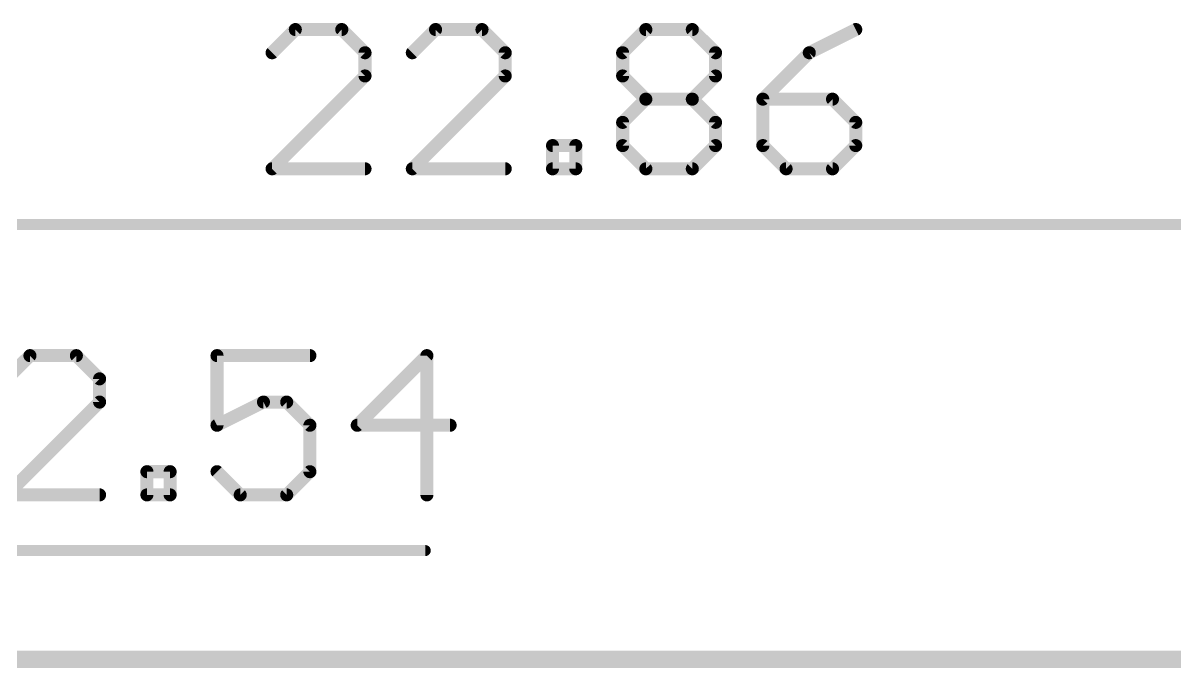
# Model space of a CAD drawing. Extents: x -34 to 73, y -25 to 33.
# Drawn here: x 5.41 to 18.86, y 25.3 to 32.83 of the extents above; entities that cross this region are included whole.
import ezdxf

# ---------------------------------------------------------------- set-up
doc = ezdxf.new("R2010")
doc.units = 0
for name, color, linetype in [('16', 132, 'CONTINUOUS'), ('20', 53, 'CONTINUOUS'), ('47', 253, 'CONTINUOUS')]:
    doc.layers.add(name, color=color, linetype=linetype)

msp = doc.modelspace()

# ---------------------------------------------------------------- linework, layer by layer
at = {"layer": '16', "const_width": 0.2032}
msp.add_lwpolyline([(0, 25.4), (25.4, 25.4)], dxfattribs=at)
at = {"layer": '20', "const_width": 0.2032}
msp.add_lwpolyline([(0, 25.4), (25.4, 25.4)], dxfattribs=at)
at = {"layer": '47'}
for points, const_width in [([(8.5864, 32.7577), (8.3152, 32.4865)], 0.1524), ([(9.1287, 32.7577), (8.5864, 32.7577)], 0.1524), ([(9.3999, 32.4865), (9.1287, 32.7577)], 0.1524), ([(10.2235, 32.7577), (9.9524, 32.4865)], 0.1524), ([(10.7659, 32.7577), (10.2235, 32.7577)], 0.1524), ([(11.037, 32.4865), (10.7659, 32.7577)], 0.1524), ([(12.4081, 32.4865), (12.6793, 32.7577)], 0.1524), ([(12.6793, 32.7577), (13.2216, 32.7577)], 0.1524), ([(13.2216, 32.7577), (13.4928, 32.4865)], 0.1524), ([(15.1299, 32.7577), (14.5876, 32.4865)], 0.1524), ([(9.3999, 32.2154), (9.3999, 32.4865)], 0.1524), ([(11.037, 32.2154), (11.037, 32.4865)], 0.1524), ([(12.4081, 32.2154), (12.4081, 32.4865)], 0.1524), ([(13.4928, 32.4865), (13.4928, 32.2154)], 0.1524), ([(14.5876, 32.4865), (14.0452, 31.9442)], 0.1524), ([(8.3152, 31.1307), (9.3999, 32.2154)], 0.1524), ([(9.9524, 31.1307), (11.037, 32.2154)], 0.1524), ([(12.6793, 31.9442), (12.4081, 32.2154)], 0.1524), ([(13.4928, 32.2154), (13.2216, 31.9442)], 0.1524), ([(12.4081, 31.673), (12.6793, 31.9442)], 0.1524), ([(12.6793, 31.9442), (13.2216, 31.9442)], 0.1524), ([(13.2216, 31.9442), (13.4928, 31.673)], 0.1524), ([(14.0452, 31.9442), (14.0452, 31.4019)], 0.1524), ([(14.8587, 31.9442), (14.0452, 31.9442)], 0.1524), ([(15.1299, 31.673), (14.8587, 31.9442)], 0.1524), ([(12.4081, 31.4019), (12.4081, 31.673)], 0.1524), ([(13.4928, 31.673), (13.4928, 31.4019)], 0.1524), ([(15.1299, 31.4019), (15.1299, 31.673)], 0.1524), ([(11.5895, 31.1307), (11.5895, 31.4019)], 0.1524), ([(11.5895, 31.4019), (11.8607, 31.4019)], 0.1524), ([(11.8607, 31.4019), (11.8607, 31.1307)], 0.1524), ([(12.6793, 31.1307), (12.4081, 31.4019)], 0.1524), ([(13.4928, 31.4019), (13.2216, 31.1307)], 0.1524), ([(14.0452, 31.4019), (14.3164, 31.1307)], 0.1524), ([(14.8587, 31.1307), (15.1299, 31.4019)], 0.1524), ([(9.3999, 31.1307), (8.3152, 31.1307)], 0.1524), ([(11.037, 31.1307), (9.9524, 31.1307)], 0.1524), ([(11.8607, 31.1307), (11.5895, 31.1307)], 0.1524), ([(13.2216, 31.1307), (12.6793, 31.1307)], 0.1524), ([(14.3164, 31.1307), (14.8587, 31.1307)], 0.1524), ([(22.795, 30.48), (0.065, 30.48)], 0.13), ([(5.4874, 28.9477), (5.2162, 28.6765)], 0.1524), ([(6.0297, 28.9477), (5.4874, 28.9477)], 0.1524), ([(6.3009, 28.6765), (6.0297, 28.9477)], 0.1524), ([(8.7566, 28.9477), (7.6719, 28.9477)], 0.1524), ([(7.6719, 28.9477), (7.6719, 28.1342)], 0.1524), ([(10.1226, 28.9477), (9.3091, 28.1342)], 0.1524), ([(10.1226, 27.3207), (10.1226, 28.9477)], 0.1524), ([(6.3009, 28.4054), (6.3009, 28.6765)], 0.1524), ([(5.2162, 27.3207), (6.3009, 28.4054)], 0.1524), ([(7.6719, 28.1342), (8.2143, 28.4054)], 0.1524), ([(8.2143, 28.4054), (8.4854, 28.4054)], 0.1524), ([(8.4854, 28.4054), (8.7566, 28.1342)], 0.1524), ([(8.7566, 28.1342), (8.7566, 27.5919)], 0.1524), ([(9.3091, 28.1342), (10.3938, 28.1342)], 0.1524), ([(6.8534, 27.3207), (6.8534, 27.5919)], 0.1524), ([(6.8534, 27.5919), (7.1245, 27.5919)], 0.1524), ([(7.1245, 27.5919), (7.1245, 27.3207)], 0.1524), ([(7.9431, 27.3207), (7.6719, 27.5919)], 0.1524), ([(8.7566, 27.5919), (8.4854, 27.3207)], 0.1524), ([(6.3009, 27.3207), (5.2162, 27.3207)], 0.1524), ([(7.1245, 27.3207), (6.8534, 27.3207)], 0.1524), ([(8.4854, 27.3207), (7.9431, 27.3207)], 0.1524), ([(2.605, 26.67), (10.1028, 26.67)], 0.13)]:
    msp.add_lwpolyline(points, dxfattribs=dict(at, const_width=const_width))
for points, const_width in [([(8.5864, 32.7958, 1), (8.5864, 32.7196)], 0.0762), ([(8.6133, 32.7307, 1), (8.5594, 32.7846)], 0.0762), ([(9.1556, 32.7846, 1), (9.1018, 32.7307)], 0.0762), ([(9.1287, 32.7196, 1), (9.1287, 32.7958)], 0.0762), ([(10.2235, 32.7958, 1), (10.2235, 32.7196)], 0.0762), ([(10.2505, 32.7307, 1), (10.1966, 32.7846)], 0.0762), ([(10.7928, 32.7846, 1), (10.7389, 32.7307)], 0.0762), ([(10.7659, 32.7196, 1), (10.7659, 32.7958)], 0.0762), ([(12.6793, 32.7958, 1), (12.6793, 32.7196)], 0.0762), ([(12.7062, 32.7307, 1), (12.6523, 32.7846)], 0.0762), ([(13.2485, 32.7846, 1), (13.1946, 32.7307)], 0.0762), ([(13.2216, 32.7196, 1), (13.2216, 32.7958)], 0.0762), ([(15.1469, 32.7236, 1), (15.1129, 32.7918)], 0.0762), ([(8.2883, 32.5135, 1), (8.3421, 32.4596)], 0.0762), ([(9.438, 32.4865, 1), (9.3618, 32.4865)], 0.0762), ([(9.3729, 32.4596, 1), (9.4268, 32.5135)], 0.0762), ([(9.9254, 32.5135, 1), (9.9793, 32.4596)], 0.0762), ([(11.0751, 32.4865, 1), (10.9989, 32.4865)], 0.0762), ([(11.0101, 32.4596, 1), (11.064, 32.5135)], 0.0762), ([(12.3811, 32.5135, 1), (12.435, 32.4596)], 0.0762), ([(12.4462, 32.4865, 1), (12.37, 32.4865)], 0.0762), ([(13.5309, 32.4865, 1), (13.4547, 32.4865)], 0.0762), ([(13.4658, 32.4596, 1), (13.5197, 32.5135)], 0.0762), ([(14.5705, 32.5206, 1), (14.6046, 32.4524)], 0.0762), ([(14.6145, 32.4596, 1), (14.5606, 32.5135)], 0.0762), ([(9.4268, 32.1884, 1), (9.3729, 32.2423)], 0.0762), ([(11.064, 32.1884, 1), (11.0101, 32.2423)], 0.0762), ([(12.435, 32.2423, 1), (12.3811, 32.1884)], 0.0762), ([(13.5197, 32.1884, 1), (13.4658, 32.2423)], 0.0762), ([(9.3618, 32.2154, 1), (9.438, 32.2154)], 0.0762), ([(10.9989, 32.2154, 1), (11.0751, 32.2154)], 0.0762), ([(12.37, 32.2154, 1), (12.4462, 32.2154)], 0.0762), ([(13.4547, 32.2154, 1), (13.5309, 32.2154)], 0.0762), ([(12.6793, 31.9823, 1), (12.6793, 31.9061)], 0.0762), ([(12.7062, 31.9173, 1), (12.6523, 31.9711)], 0.0762), ([(13.2485, 31.9711, 1), (13.1946, 31.9173)], 0.0762), ([(13.2216, 31.9061, 1), (13.2216, 31.9823)], 0.0762), ([(14.0833, 31.9442, 1), (14.0071, 31.9442)], 0.0762), ([(14.0452, 31.9823, 1), (14.0452, 31.9061)], 0.0762), ([(14.8857, 31.9711, 1), (14.8318, 31.9173)], 0.0762), ([(14.8587, 31.9061, 1), (14.8587, 31.9823)], 0.0762), ([(12.6523, 31.9173, 1), (12.7062, 31.9711)], 0.0762), ([(13.1946, 31.9711, 1), (13.2485, 31.9173)], 0.0762), ([(14.0183, 31.9711, 1), (14.0722, 31.9173)], 0.0762), ([(12.4462, 31.673, 1), (12.37, 31.673)], 0.0762), ([(13.5309, 31.673, 1), (13.4547, 31.673)], 0.0762), ([(15.168, 31.673, 1), (15.0918, 31.673)], 0.0762), ([(12.3811, 31.7, 1), (12.435, 31.6461)], 0.0762), ([(13.4658, 31.6461, 1), (13.5197, 31.7)], 0.0762), ([(15.103, 31.6461, 1), (15.1568, 31.7)], 0.0762), ([(11.6276, 31.4019, 1), (11.5514, 31.4019)], 0.0762), ([(11.5895, 31.44, 1), (11.5895, 31.3638)], 0.0762), ([(11.8988, 31.4019, 1), (11.8226, 31.4019)], 0.0762), ([(11.8607, 31.3638, 1), (11.8607, 31.44)], 0.0762), ([(12.435, 31.4288, 1), (12.3811, 31.3749)], 0.0762), ([(13.5197, 31.3749, 1), (13.4658, 31.4288)], 0.0762), ([(14.0722, 31.4288, 1), (14.0183, 31.3749)], 0.0762), ([(15.1568, 31.3749, 1), (15.103, 31.4288)], 0.0762), ([(12.37, 31.4019, 1), (12.4462, 31.4019)], 0.0762), ([(13.4547, 31.4019, 1), (13.5309, 31.4019)], 0.0762), ([(14.0071, 31.4019, 1), (14.0833, 31.4019)], 0.0762), ([(15.0918, 31.4019, 1), (15.168, 31.4019)], 0.0762), ([(8.3152, 31.1688, 1), (8.3152, 31.0926)], 0.0762), ([(9.3999, 31.0926, 1), (9.3999, 31.1688)], 0.0762), ([(9.9524, 31.1688, 1), (9.9524, 31.0926)], 0.0762), ([(11.037, 31.0926, 1), (11.037, 31.1688)], 0.0762), ([(11.5895, 31.1688, 1), (11.5895, 31.0926)], 0.0762), ([(11.8607, 31.0926, 1), (11.8607, 31.1688)], 0.0762), ([(12.6793, 31.1688, 1), (12.6793, 31.0926)], 0.0762), ([(13.2216, 31.0926, 1), (13.2216, 31.1688)], 0.0762), ([(14.3164, 31.1688, 1), (14.3164, 31.0926)], 0.0762), ([(14.8587, 31.0926, 1), (14.8587, 31.1688)], 0.0762), ([(8.2883, 31.1576, 1), (8.3421, 31.1038)], 0.0762), ([(9.9254, 31.1576, 1), (9.9793, 31.1038)], 0.0762), ([(11.5514, 31.1307, 1), (11.6276, 31.1307)], 0.0762), ([(11.8226, 31.1307, 1), (11.8988, 31.1307)], 0.0762), ([(12.6523, 31.1038, 1), (12.7062, 31.1576)], 0.0762), ([(13.1946, 31.1576, 1), (13.2485, 31.1038)], 0.0762), ([(14.2895, 31.1038, 1), (14.3434, 31.1576)], 0.0762), ([(14.8318, 31.1576, 1), (14.8857, 31.1038)], 0.0762), ([(5.4874, 28.9858, 1), (5.4874, 28.9096)], 0.0762), ([(5.5143, 28.9207, 1), (5.4604, 28.9746)], 0.0762), ([(6.0566, 28.9746, 1), (6.0028, 28.9207)], 0.0762), ([(6.0297, 28.9096, 1), (6.0297, 28.9858)], 0.0762), ([(7.6719, 28.9858, 1), (7.6719, 28.9096)], 0.0762), ([(7.71, 28.9477, 1), (7.6338, 28.9477)], 0.0762), ([(8.7566, 28.9096, 1), (8.7566, 28.9858)], 0.0762), ([(10.1607, 28.9477, 1), (10.0845, 28.9477)], 0.0762), ([(10.1495, 28.9207, 1), (10.0956, 28.9746)], 0.0762), ([(6.339, 28.6765, 1), (6.2628, 28.6765)], 0.0762), ([(6.2739, 28.6496, 1), (6.3278, 28.7035)], 0.0762), ([(6.2628, 28.4054, 1), (6.339, 28.4054)], 0.0762), ([(6.3278, 28.3784, 1), (6.2739, 28.4323)], 0.0762), ([(8.2143, 28.4435, 1), (8.2143, 28.3673)], 0.0762), ([(8.2313, 28.3713, 1), (8.1972, 28.4394)], 0.0762), ([(8.5124, 28.4323, 1), (8.4585, 28.3784)], 0.0762), ([(8.4854, 28.3673, 1), (8.4854, 28.4435)], 0.0762), ([(7.6549, 28.1683, 1), (7.689, 28.1001)], 0.0762), ([(7.6338, 28.1342, 1), (7.71, 28.1342)], 0.0762), ([(8.7947, 28.1342, 1), (8.7185, 28.1342)], 0.0762), ([(8.7297, 28.1073, 1), (8.7835, 28.1611)], 0.0762), ([(9.3091, 28.1723, 1), (9.3091, 28.0961)], 0.0762), ([(9.2821, 28.1611, 1), (9.336, 28.1073)], 0.0762), ([(10.3938, 28.0961, 1), (10.3938, 28.1723)], 0.0762), ([(6.8915, 27.5919, 1), (6.8153, 27.5919)], 0.0762), ([(6.8534, 27.63, 1), (6.8534, 27.5538)], 0.0762), ([(7.1626, 27.5919, 1), (7.0864, 27.5919)], 0.0762), ([(7.1245, 27.5538, 1), (7.1245, 27.63)], 0.0762), ([(7.6989, 27.6188, 1), (7.645, 27.5649)], 0.0762), ([(8.7185, 27.5919, 1), (8.7947, 27.5919)], 0.0762), ([(8.7835, 27.5649, 1), (8.7297, 27.6188)], 0.0762), ([(6.3009, 27.2826, 1), (6.3009, 27.3588)], 0.0762), ([(6.8534, 27.3588, 1), (6.8534, 27.2826)], 0.0762), ([(6.8153, 27.3207, 1), (6.8915, 27.3207)], 0.0762), ([(7.0864, 27.3207, 1), (7.1626, 27.3207)], 0.0762), ([(7.1245, 27.2826, 1), (7.1245, 27.3588)], 0.0762), ([(7.9431, 27.3588, 1), (7.9431, 27.2826)], 0.0762), ([(7.9162, 27.2938, 1), (7.97, 27.3476)], 0.0762), ([(8.4585, 27.3476, 1), (8.5124, 27.2938)], 0.0762), ([(8.4854, 27.2826, 1), (8.4854, 27.3588)], 0.0762), ([(10.0845, 27.3207, 1), (10.1607, 27.3207)], 0.0762), ([(10.1028, 26.6375, 1), (10.1028, 26.7025)], 0.065)]:
    msp.add_lwpolyline(points, format="xyb", dxfattribs=dict(at, const_width=const_width))

doc.saveas('drawing.dxf')
